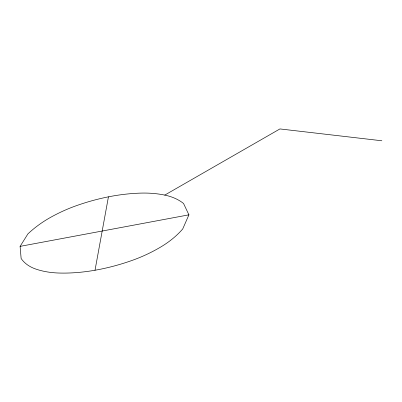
<?xml version="1.0" encoding="UTF-8"?>
<svg xmlns="http://www.w3.org/2000/svg" width="402" height="402" viewBox="0 0 402 402"><rect width="100%" height="100%" fill="white"/><g stroke="black" fill="none" stroke-linecap="round" stroke-linejoin="round"><path stroke-width="0.6" d="M95.018 270.239L108.439 196.834M188.92 214.829L182.724 228.954A65.059 40.562 -24.2 0 1 161.096 246.788A97.872 58.416 -24.3 0 1 132.127 260.406A139.715 79.033 -23.6 0 1 60.009 273.064A97.646 57.315 -25.7 0 1 35.914 269.099A64.782 38.532 -27.9 0 1 21.13 258.476L20.1 246.366L27.909 233.894A73.46 45.692 -30.1 0 1 50.752 217.271A114.118 74.611 -31.2 0 1 76.36 205.688A192.352 135.549 -35.8 0 1 140.223 193.126A114.047 76.516 -29.5 0 1 164.75 195.096A68.878 45.024 -26 0 1 183.548 203.482L188.92 214.829L20.1 246.366M164.75 195.096L279.923 128.936L381.9 140.78"/></g></svg>
